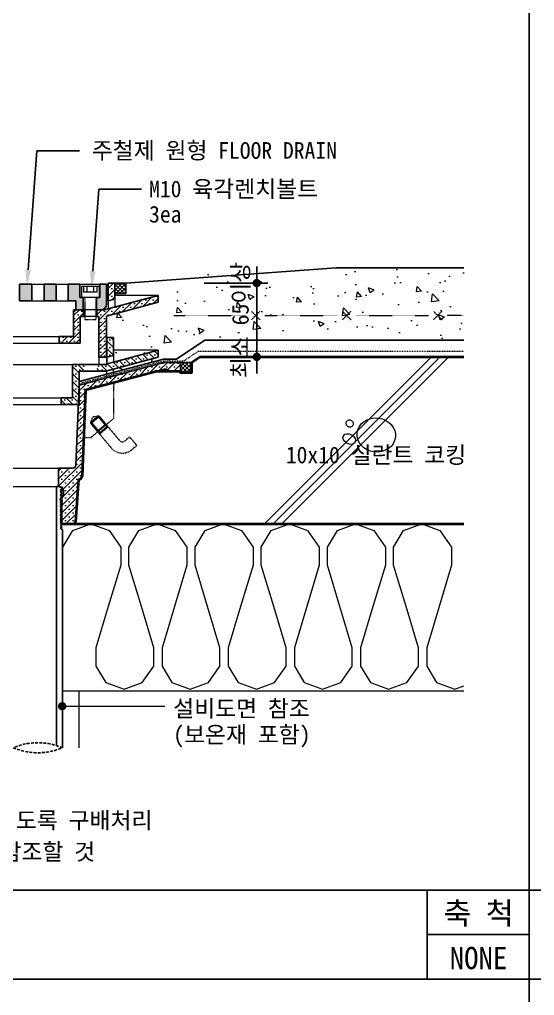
# Model space of a CAD drawing. Header units: millimetres. Extents: x 209 to 75467, y 6568 to 12199.
# Drawn here: x 38404 to 39329, y 8471 to 10225 of the extents above; entities that cross this region are included whole.
import ezdxf
from ezdxf.enums import TextEntityAlignment as Align

# ---------------------------------------------------------------- set-up
doc = ezdxf.new("R2010")
doc.units = ezdxf.units.MM
doc.header["$MEASUREMENT"] = 0
doc.linetypes.add('HID', pattern=[2, 1.1, -0.9])
doc.linetypes.add('HIDDEN', pattern=[0.375, 0.25, -0.125])
doc.layers.get('0').update_dxf_attribs({"linetype": 'CONTINUOUS'})
for name, color, linetype, lineweight in [('A-CONC-LIN1', 2, 'CONTINUOUS', 40), ('A-CONC-LIN2', 7, 'CONTINUOUS', 25), ('A-CUTL', 7, 'CONTINUOUS', 25), ('A-DIMS', 7, 'CONTINUOUS', 25), ('A-ELEV-LIN3', 8, 'CONTINUOUS', 18), ('A-MKXS-LEAD', 7, 'CONTINUOUS', 25), ('A-MKXS-TEXT1', 3, 'CONTINUOUS', 25), ('A-SECT-MESH', 8, 'HID', 18), ('A-XXXX-HATC', 8, 'CONTINUOUS', 18), ('A-XXXX-HID', 8, 'HIDDEN', 18), ('A-XXXX-STL', 3, 'CONTINUOUS', 25), ('A-XXXX-SYMB', 7, 'CONTINUOUS', 25), ('A-XXXX-TABL', 7, 'CONTINUOUS', 25), ('A-XXXX-WAT1', 9, 'HID', 20)]:
    doc.layers.add(name, color=color, linetype=linetype, lineweight=lineweight)
doc.layers.add('A-XXXX-SOLD', color=252, linetype='CONTINUOUS')
doc.styles.add('HY울릉도L', font='H2GTRE.TTF')
doc.styles.add('돋움체', font='')
doc.styles.get('돋움체').set_extended_font_data('DotumChe')
doc.dimstyles.new('CDIM', dxfattribs={"dimtxt": 3, "dimasz": 1.5, "dimexe": 2, "dimexo": 1, "dimgap": 1, "dimtad": 1, "dimdec": 0, "dimrnd": 0.5, "dimzin": 0, "dimdsep": 32, "dimlunit": 6, "dimtxsty": 'HY울릉도L', "dimblk1": '_CIDOT', "dimblk2": '_CIDOT', "dimsah": 1, "dimcen": 5.5, "dimclrd": 2, "dimclre": 2, "dimclrt": 7, "dimadec": 0, "dimazin": 0, "dimtfac": 1, "dimtdec": 0, "dimtix": 1, "dimtmove": 2, "dimatfit": 1, "dimldrblk": '_CIDOT', "dimfxl": 1, "dimtolj": 1, "dimtzin": 0, "dimlwd": -1, "dimarcsym": 0})
pattern_1 = [(45, (-17085.9103, 12419.809), (-3.5355339, 3.5355339), []), (135, (-17085.9103, 12419.809), (-3.5355339, -3.5355339), [])]

# ---------------------------------------------------------------- blocks, each defined once
blk = doc.blocks.new('_CIDOT')
at = {"color": 0, "linetype": 'ByBlock'}
blk.add_line((2, 0), (-1, 0), dxfattribs=at)
at = {"color": 0, "linetype": 'ByBlock', "const_width": 0.5}
blk.add_lwpolyline([(-0.25, 0, 1), (0.25, 0, 1)], format="xyb", close=True, dxfattribs=at)
blk = doc.blocks.new('*D90')
at = {"layer": 'A-DIMS', "transparency": 16777216}
for p, q in [((38830.2, 9766), (38830.2, 9781)), ((38830.2, 9618.5), (38830.2, 9751)), ((38830.2, 9603.5), (38830.2, 9588.5))]:
    blk.add_line(p, q, dxfattribs=at)
at = {"layer": 'A-DIMS', "lineweight": -2, "transparency": 16777216}
for p, q in [((38735.9, 9751), (38850.2, 9751)), ((38735.9, 9618.5), (38850.2, 9618.5))]:
    blk.add_line(p, q, dxfattribs=at)
at = {"layer": 'A-DIMS', "transparency": 16777216, "xscale": 15, "yscale": 15, "zscale": 15}
for p, rotation in [((38830.2, 9751), 270), ((38830.2, 9618.5), 90)]:
    blk.add_blockref('_CIDOT', p, dxfattribs=dict(at, rotation=rotation))
at = {"layer": 'A-DIMS', "color": 3, "transparency": 16777216, "insert": (38802.3, 9684.8), "char_height": 30, "attachment_point": 5, "rotation": 90, "style": '돋움체'}
blk.add_mtext('\\A1;최소 65이상', dxfattribs=at)
blk = doc.blocks.new('UNITCIRCLE')
blk.add_circle((0, 0), 1)

msp = doc.modelspace()

# ---------------------------------------------------------------- hatches: boundary and pattern name
at = {"layer": 'A-XXXX-HATC'}
h = msp.add_hatch(dxfattribs=at)
h.set_pattern_fill('AR-CONC', color=256, scale=15, style=0)
h.set_pattern_definition([(130, (40013.51, 15697.26), (-107.589, -9.4128), [11.25, -123.75]), (185, (40013.51, 15697.26), (20.8127, 112.8288), [9, -99]), (79.5486, (40004.55, 15696.47), (-86.7764, 103.416), [9.561, -105.1713]), (133.8158, (40013.51, 15727.26), (-160.0862, -24.8279), [16.875, -185.625]), (83.3644, (40000.17, 15725.19), (-140.1994, 146.1177), [14.3415, -157.757]), (188.8158, (40013.51, 15727.26), (-140.1993, 146.118), [13.5, -148.5]), (159, (39998.51, 15719.76), (-89.536, -60.3928), [11.25, -123.75]), (214, (39998.51, 15719.76), (-36.4973, 108.7725), [9, -99]), (108.5486, (39991.05, 15714.73), (-126.0334, 48.3796), [9.561, -105.1713]), (142.5, (40013.51, 15697.26), (-1.82398, 49.93408), [0, -97.8, 0, -100.5, 0, -99.375]), (172.5, (40013.51, 15697.26), (-39.46043, 59.16176), [0, -57.3, 0, -95.55, 0, -37.875]), (212.5, (40046.96, 15697.26), (-80.07337, -3.38323), [0, -37.5, 0, -117, 0, -155.25]), (222.5, (40061.96, 15697.26), (-87.4779, 15.01575), [0, -48.75, 0, -77.7, 0, -110.25])])
h.paths.add_polyline_path([(39202, 9778.5), (39202, 9648.5), (38740, 9648.5), (38693.1, 9612.1), (38662.2, 9612.1), (38653.2, 9609.7), (38653.2, 9630.6), (38573.2, 9609.2), (38573.2, 9653), (38560.2, 9653), (38560.2, 9691.7), (38653.2, 9716.6), (38653.2, 9710.1), (38673, 9710.1), (38673, 9729), (38747.3, 9778.5)])
at = {"layer": 'A-XXXX-HATC', "linetype": 'Continuous'}
h = msp.add_hatch(dxfattribs=at)
h.set_pattern_fill('SACNCR', color=256, scale=4, style=0)
h.set_pattern_definition([(45, (34549.173, 9444.943), (-6.735192, 6.735192), []), (45, (34555.908, 9444.943), (-6.735192, 6.735192), [0, -9.525])])
h.paths.add_polyline_path([(38653.2, 9716.6), (38653.2, 9729), (38575.2, 9708.1), (38563.2, 9704.9), (38556.1, 9703), (38543.2, 9703), (38543.2, 9691), (38546.7, 9691), (38546.7, 9618.1), (38560.2, 9618.1), (38560.2, 9691.7)])
h.paths.add_polyline_path([(38563.2, 9718.9), (38575.2, 9722.1), (38575.2, 9751), (38563.2, 9751)])
h.paths.add_polyline_path([(38513.2, 9691), (38519.2, 9691), (38519.2, 9703), (38501.2, 9703), (38501.2, 9655), (38475.2, 9655), (38475.2, 9643), (38513.2, 9643)])
h.paths.add_polyline_path([(38223.2, 9718.9), (38223.2, 9751), (38211.2, 9751), (38211.2, 9722.1)])
h.paths.add_polyline_path([(38226.2, 9691.7), (38226.2, 9618.1), (38236.7, 9618.1, -0.068344), (38238.2, 9618.8), (38238.2, 9691), (38243.2, 9691), (38243.2, 9703), (38230.2, 9703), (38228.4, 9703), (38228.4, 9703.5), (38223.2, 9704.9), (38211.2, 9708.1), (38133.2, 9729), (38133.2, 9716.6)])
h.paths.add_polyline_path([(38285.2, 9703), (38267.2, 9703), (38267.2, 9691), (38273.2, 9691), (38273.2, 9643), (38311.2, 9643), (38311.2, 9655), (38285.2, 9655)])
at = {"layer": 'A-XXXX-HATC'}
h = msp.add_hatch(dxfattribs=at)
h.set_pattern_fill('ANSI37', color=256, scale=40)
h.set_pattern_definition(pattern_1)
h.paths.add_polyline_path([(38595, 9732.1), (38575.2, 9732.1), (38575.2, 9751), (38595, 9751)])
h = msp.add_hatch(dxfattribs=at)
h.set_pattern_fill('SACNCR', color=256, scale=4, style=0)
h.set_pattern_definition([(135, (40357.724, 9035.924), (6.73519, 6.73519), []), (135, (40350.989, 9035.924), (6.73519, 6.73519), [0, -9.525])])
h.paths.add_polyline_path([(38561.2, 9593.6), (38561.2, 9606), (38573.2, 9609.2), (38653.2, 9630.6), (38653.2, 9618.2)])
h.paths.add_polyline_path([(38573.2, 9621.2), (38561.2, 9618), (38561.2, 9653), (38573.2, 9653)])
h.paths.add_polyline_path([(38543.2, 9593), (38543.2, 9605), (38561.2, 9605), (38561.2, 9593.6), (38559.2, 9593)])
h.paths.add_polyline_path([(38511.2, 9605), (38519.2, 9605), (38519.2, 9593), (38511.2, 9593)])
h.paths.add_polyline_path([(38511.2, 9593), (38511.2, 9545), (38499.2, 9545), (38499.2, 9605), (38511.2, 9605)])
h.paths.add_polyline_path([(38479.2, 9533), (38479.2, 9545), (38499.2, 9545), (38511.2, 9545), (38511.2, 9533)])
at = {"layer": 'A-XXXX-HATC', "linetype": 'Continuous'}
h = msp.add_hatch(dxfattribs=at)
h.set_pattern_fill('SACNCR', color=256, scale=4, style=0)
h.set_pattern_definition([(45, (37287.979, 8792.504), (-6.73519, 6.73519), []), (45, (37294.714, 8792.504), (-6.73519, 6.73519), [0, -9.525])])
edge = h.paths.add_edge_path()
edge.add_line((38663.4, 9608.5), (38523.9, 9571.2))
edge.add_arc((38528.6, 9553.8), 18, 105, 165.4421)
edge.add_line((38511.2, 9558.3), (38511.2, 9533))
edge.add_line((38511.2, 9533), (38509.7, 9533))
edge.add_line((38509.7, 9533), (38505.4, 9424.9))
edge.add_arc((38499.4, 9424.5), 6, -90, 3.3551, ccw=False)
edge.add_line((38499.4, 9418.5), (38474.2, 9418.5))
edge.add_line((38474.2, 9418.5), (38474.2, 9388.5))
edge.add_arc((38478.2, 9388.5), 4, 180, 262.244)
edge.add_arc((38477.1, 9378.5), 6.11, -0.4169, 84.6687, ccw=False)
edge.add_line((38483.2, 9378.4), (38483.2, 9372.5))
edge.add_arc((38471.2, 9372.5), 12, -59.7084, 0, ccw=False)
edge.add_line((38477.2, 9362.2), (38481.1, 9360))
edge.add_line((38481.1, 9360), (38477.1, 9357.7))
edge.add_line((38477.1, 9357.7), (38481.1, 9355.4))
edge.add_line((38481.1, 9355.4), (38477.1, 9353.1))
edge.add_line((38477.1, 9353.1), (38481.1, 9350.8))
edge.add_line((38481.1, 9350.8), (38477.1, 9348.5))
edge.add_line((38477.1, 9348.5), (38481.1, 9346.1))
edge.add_line((38481.1, 9346.1), (38477.1, 9343.8))
edge.add_line((38477.1, 9343.8), (38481.1, 9341.5))
edge.add_line((38481.1, 9341.5), (38477.1, 9339.2))
edge.add_line((38477.1, 9339.2), (38481.1, 9336.9))
edge.add_line((38481.1, 9336.9), (38477.1, 9334.6))
edge.add_line((38477.1, 9334.6), (38481.1, 9332.3))
edge.add_line((38481.1, 9332.3), (38477.1, 9330))
edge.add_line((38477.1, 9330), (38481.1, 9327.7))
edge.add_line((38481.1, 9327.7), (38477.1, 9325.4))
edge.add_line((38477.1, 9325.4), (38481.1, 9323.1))
edge.add_line((38481.1, 9323.1), (38477.1, 9320.8))
edge.add_line((38477.1, 9320.8), (38481.1, 9318.5))
edge.add_line((38481.1, 9318.5), (38500.7, 9318.5))
edge.add_arc((38500.7, 9322.5), 4, 270, 352.0304)
edge.add_line((38504.7, 9322), (38510.3, 9398.5))
edge.add_arc((38510.6, 9404.5), 6, 267.7407, 357.6927)
edge.add_line((38516.6, 9404.3), (38522.6, 9554))
edge.add_arc((38528.6, 9553.8), 6, 105, 177.6927, ccw=False)
edge.add_line((38527, 9559.6), (38577.6, 9573.1))
edge.add_line((38577.6, 9573.1), (38665, 9596.5))
edge.add_arc((38665.2, 9586.5), 10, 36.8649, 91.0295, ccw=False)
edge.add_line((38673.2, 9592.5), (38693.2, 9592.5))
edge.add_line((38693.2, 9592.5), (38693.2, 9608.5))
edge.add_line((38693.2, 9608.5), (38663.4, 9608.5))
at = {"layer": 'A-XXXX-HATC'}
h = msp.add_hatch(dxfattribs=at)
h.set_pattern_fill('ANSI37', color=256, scale=40)
h.set_pattern_definition(pattern_1)
h.paths.add_polyline_path([(38713, 9589.6), (38693.2, 9589.6), (38693.2, 9608.5), (38713, 9608.5)])
at = {"layer": 'A-XXXX-SOLD', "linetype": 'Continuous'}
h = msp.add_hatch(color=256, dxfattribs=at)
h.paths.add_polyline_path([(38549.2, 9725), (38547.2, 9725), (38547.2, 9725), (38543.2, 9725), (38543.2, 9703), (38551.2, 9703, 0.414214), (38561.2, 9713), (38561.2, 9749), (38549.2, 9749)])
h.paths.add_polyline_path([(38513.2, 9749), (38492.2, 9749), (38492.2, 9719), (38506, 9719), (38506, 9703), (38519.2, 9703), (38519.2, 9725), (38519.2, 9725), (38515.2, 9725), (38515.2, 9725), (38513.2, 9725)])
h.paths.add_polyline_path([(38470.2, 9749), (38448.2, 9749), (38448.2, 9719), (38470.2, 9719)])
h.paths.add_polyline_path([(38426.2, 9749), (38404.2, 9749), (38404.2, 9719), (38426.2, 9719)])

# ---------------------------------------------------------------- linework, layer by layer
at = {"layer": 'A-CONC-LIN1'}
for p, q in [((38713, 9608.5), (38728, 9618.5)), ((38728, 9618.5), (39202, 9618.5)), ((38510.3, 9398.5), (38504.7, 9322)), ((38481.1, 9318.5), (39202, 9318.5))]:
    msp.add_line(p, q, dxfattribs=at)
msp.add_lwpolyline([(38713, 9608.5), (38713, 9589.6), (38693.2, 9589.6), (38693.2, 9592.5), (38650.1, 9592.5), (38522.8, 9558.4), (38516.6, 9404.3)], dxfattribs=at)
for centre, radius, end in [((38510.6, 9404.5), 6, 357.6927), ((38500.7, 9322.5), 4, 352.0304)]:
    msp.add_arc(centre, radius, 270, end, dxfattribs=at)
at = {"layer": 'A-CONC-LIN2'}
for p, q in [((38595, 9751), (38973, 9778.5)), ((38973, 9778.5), (39202, 9778.5)), ((38686, 9614.5), (38737, 9648.5)), ((38737, 9648.5), (39202, 9648.5)), ((38511.2, 9574), (38662.6, 9614.5)), ((38662.6, 9614.5), (38686, 9614.5))]:
    msp.add_line(p, q, dxfattribs=at)
at = {"layer": 'A-CUTL', "linetype": 'HIDDEN', "ltscale": 20}
for centre, start, end in [((38437.1, 8814), 66.7517, 113.2483), ((38437.1, 9018.5), 246.7517, 293.2483)]:
    msp.add_arc(centre, 111.3, start, end, dxfattribs=at)
at = {"layer": 'A-ELEV-LIN3'}
for p, q in [((38426.2, 9749), (38448.2, 9749)), ((38470.2, 9749), (38492.2, 9749)), ((38512.4, 9749), (38548.4, 9749)), ((38547.2, 9745), (38515.2, 9745)), ((38515.2, 9745), (38515.2, 9725)), ((38519.2, 9745), (38519.2, 9735)), ((38543.2, 9735), (38519.2, 9735)), ((38525.2, 9745), (38525.2, 9735)), ((38537.2, 9745), (38537.2, 9735)), ((38543.2, 9745), (38543.2, 9735)), ((38547.2, 9745), (38547.2, 9725)), ((38426.2, 9719), (38448.2, 9719)), ((38470.2, 9719), (38492.2, 9719)), ((38547.2, 9725), (38515.2, 9725)), ((38563.2, 9718.9), (38563.2, 9704.9)), ((38653.2, 9729), (38575.2, 9729)), ((38575.2, 9722.1), (38575.2, 9708.1)), ((38543.2, 9703), (38519.2, 9703)), ((38543.2, 9691), (38519.2, 9691)), ((38311.2, 9655), (38475.2, 9655)), ((38311.2, 9643), (38475.2, 9643)), ((38653.2, 9630.6), (38573.2, 9630.6)), ((38546.7, 9618.1), (38546.7, 9605)), ((38560.2, 9618.1), (38560.2, 9605)), ((38561.2, 9618), (38561.2, 9606)), ((38573.2, 9621.2), (38573.2, 9609.2)), ((38590.3, 9595.4), (38641.4, 9609.1)), ((38641.4, 9609.1), (38643.2, 9615.5)), ((38287.2, 9605), (38499.2, 9605)), ((38561.2, 9581.3), (38561.2, 9593.6)), ((38573.2, 9584.4), (38573.2, 9596.8)), ((38583.2, 9599.5), (38590.3, 9595.4)), ((38673.2, 9592.5), (38650.1, 9592.5)), ((38307.2, 9545), (38479.2, 9545)), ((38307.2, 9533), (38479.2, 9533)), ((38312.2, 9418.5), (38474.2, 9418.5)), ((38315.7, 9385.8), (38470.7, 9385.8)), ((38481.1, 9018.5), (39202, 9018.5)), ((38480.7, 8990.8), (38664.9, 8990.8))]:
    msp.add_line(p, q, dxfattribs=at)
at = {"layer": 'A-ELEV-LIN3', "ltscale": 20}
msp.add_line((38511.1, 8916.3), (38511.1, 9018.5), dxfattribs=at)
at = {"layer": 'A-ELEV-LIN3'}
for points in [[(38481.9, 9244.3), (38481.9, 9276.9), (38499.7, 9306.6), (38532.4, 9318.5), (38565.1, 9306.6), (38585.9, 9276.9), (38585.9, 9244.3), (38563.6, 9170), (38541.3, 9095.8), (38541.3, 9063.1), (38559.1, 9033.4), (38591.8, 9021.5), (38624.5, 9033.4), (38645.3, 9063.1), (38645.3, 9095.8), (38623, 9170), (38600.7, 9244.3)], [(38600.7, 9244.3), (38600.7, 9276.9), (38618.5, 9306.6), (38651.2, 9318.5), (38683.9, 9306.6), (38704.7, 9276.9), (38704.7, 9244.3), (38682.4, 9170), (38660.1, 9095.8), (38660.1, 9063.1), (38677.9, 9033.4), (38710.6, 9021.5), (38743.3, 9033.4), (38764.1, 9063.1), (38764.1, 9095.8), (38741.8, 9170), (38719.5, 9244.3)], [(38719.5, 9244.3), (38719.5, 9276.9), (38737.3, 9306.6), (38770, 9318.5), (38802.7, 9306.6), (38823.5, 9276.9), (38823.5, 9244.3), (38801.2, 9170), (38778.9, 9095.8), (38778.9, 9063.1), (38796.7, 9033.4), (38829.4, 9021.5), (38862.1, 9033.4), (38882.9, 9063.1), (38882.9, 9095.8), (38860.6, 9170), (38838.3, 9244.3)], [(38838.3, 9244.3), (38838.3, 9276.9), (38856.1, 9306.6), (38888.8, 9318.5), (38921.5, 9306.6), (38942.3, 9276.9), (38942.3, 9244.3), (38920, 9170), (38897.7, 9095.8), (38897.7, 9063.1), (38915.5, 9033.4), (38948.2, 9021.5), (38980.9, 9033.4), (39001.7, 9063.1), (39001.7, 9095.8), (38979.4, 9170), (38957.1, 9244.3)], [(38957.1, 9244.3), (38957.1, 9276.9), (38974.9, 9306.6), (39007.6, 9318.5), (39040.3, 9306.6), (39061.1, 9276.9), (39061.1, 9244.3), (39038.8, 9170), (39016.5, 9095.8), (39016.5, 9063.1), (39034.3, 9033.4), (39067, 9021.5), (39099.7, 9033.4), (39120.5, 9063.1), (39120.5, 9095.8), (39098.2, 9170), (39075.9, 9244.3)], [(39075.9, 9244.3), (39075.9, 9276.9), (39093.7, 9306.6), (39126.4, 9318.5), (39159.1, 9306.6), (39179.9, 9276.9), (39179.9, 9244.3), (39157.6, 9170), (39135.3, 9095.8), (39135.3, 9063.1), (39153.1, 9033.4), (39185.8, 9021.5), (39202, 9027.4)]]:
    msp.add_lwpolyline(points, dxfattribs=at)
at = {"layer": 'A-MKXS-LEAD'}
for p, q in [((38419.6, 9775.1), (38435.1, 9988.7)), ((38435.1, 9988.7), (38511.8, 9988.7)), ((38535.6, 9772.5), (38546.3, 9919.6)), ((38546.3, 9919.6), (38623, 9919.6))]:
    msp.add_line(p, q, dxfattribs=at)
msp.add_lwpolyline([(38707.4, 9589.3, 0, 10, 0), (38719.3, 9561.7, 0, 0, 0), (38770.2, 9442.7, 0, 0, 0), (38870.1, 9442.7, 0, 0, 0)], format="xyseb", dxfattribs=at)
at = {"layer": 'A-MKXS-LEAD', "const_width": 7.5}
msp.add_lwpolyline([(38480.7, 8987.1, -1), (38480.7, 8994.6, -1)], format="xyb", close=True, dxfattribs=at)
at = {"layer": 'A-MKXS-LEAD'}
for points in [[(38414.6, 9775.5), (38417.5, 9745.2), (38424.6, 9774.7)], [(38530.6, 9772.9), (38533.4, 9742.6), (38540.6, 9772.2)]]:
    msp.add_solid(points, dxfattribs=at)
at = {"layer": 'A-SECT-MESH', "ltscale": 0.05}
for p, q in [((38820.7, 9700.2), (38835.7, 9685.2)), ((38835.7, 9700.2), (38820.7, 9685.2)), ((38984.2, 9700.2), (38999.2, 9685.2)), ((38999.2, 9700.2), (38984.2, 9685.2)), ((39147.6, 9700.2), (39162.6, 9685.2)), ((39162.6, 9700.2), (39147.6, 9685.2)), ((38681.5, 9692.7), (38811.5, 9692.7)), ((38844.9, 9692.7), (38974.9, 9692.7)), ((39008.4, 9692.7), (39138.4, 9692.7)), ((39202, 9692.7), (39171.9, 9692.7))]:
    msp.add_line(p, q, dxfattribs=at)
at = {"layer": 'A-XXXX-HATC'}
for p, q in [((38844, 9318.5), (39144, 9618.5)), ((38859.5, 9318.5), (39159.5, 9618.5)), ((38875.1, 9318.5), (39175.1, 9618.5))]:
    msp.add_line(p, q, dxfattribs=at)
at = {"layer": 'A-XXXX-HID', "ltscale": 0.5}
for p, q in [((38521.2, 9725), (38521.2, 9685.1)), ((38541.2, 9725), (38541.2, 9685.1)), ((38541.2, 9685.1), (38521.2, 9685.1)), ((38573.2, 9567.3), (38573.2, 9507.9)), ((38531.8, 9499.3), (38547.1, 9512.2)), ((38531.8, 9499.3), (38535.6, 9510.3)), ((38532.3, 9498.7), (38547.6, 9511.5)), ((38532.5, 9501.5), (38544.8, 9511.8)), ((38544.8, 9511.8), (38532.5, 9501.5)), ((38532.7, 9473.9), (38573.2, 9507.9)), ((38547.1, 9512.2), (38535.6, 9510.3)), ((38544.8, 9511.8), (38547.6, 9511.5)), ((38560.8, 9492.8), (38544.8, 9511.8)), ((38557.7, 9496.4), (38544.8, 9511.8)), ((38544.8, 9511.8), (38557.7, 9496.4)), ((38560, 9496.8), (38547.1, 9512.2)), ((38547.1, 9512.2), (38560, 9496.8)), ((38584.3, 9467.8), (38547.6, 9511.5)), ((38544.6, 9484), (38531.8, 9499.3)), ((38531.8, 9499.3), (38544.6, 9484)), ((38532.3, 9498.7), (38532.5, 9501.5)), ((38569, 9454.9), (38532.3, 9498.7)), ((38548.5, 9482.5), (38532.5, 9501.5)), ((38545.4, 9486.2), (38532.5, 9501.5)), ((38532.5, 9501.5), (38545.4, 9486.2)), ((38545.4, 9486.2), (38544.6, 9484)), ((38557.7, 9496.4), (38545.4, 9486.2)), ((38563.4, 9492.8), (38548.1, 9479.9)), ((38560.8, 9492.8), (38548.5, 9482.5)), ((38560, 9496.8), (38557.7, 9496.4)), ((38560.8, 9492.8), (38563.4, 9492.8)), ((38519.4, 9473.9), (38532.7, 9473.9)), ((38548.5, 9482.5), (38548.1, 9479.9)), ((38592.8, 9467), (38601.8, 9474.6)), ((38601.8, 9474.6), (38614.7, 9459.3)), ((38605.7, 9451.7), (38614.7, 9459.3))]:
    msp.add_line(p, q, dxfattribs=at)
for centre, radius, start, end in [((38579.2, 9567.3), 6, 105, 180), ((38588.9, 9471.6), 26, 220, 310), ((38588.9, 9471.6), 6, 220, 310)]:
    msp.add_arc(centre, radius, start, end, dxfattribs=at)
at = {"layer": 'A-XXXX-STL'}
for p, q in [((38572.9, 9751), (38563.2, 9751)), ((38563.2, 9718.9), (38563.2, 9751)), ((38575.2, 9751), (38563.2, 9751)), ((38575.2, 9722.1), (38575.2, 9751)), ((38491.4, 9749), (38491.4, 9719)), ((38491.4, 9749), (38512.4, 9749)), ((38512.4, 9749), (38512.4, 9725)), ((38548.4, 9725), (38548.4, 9749)), ((38548.4, 9749), (38560.4, 9749)), ((38560.4, 9713), (38560.4, 9749)), ((38491.4, 9719), (38505.3, 9719)), ((38505.3, 9719), (38505.3, 9703)), ((38512.4, 9725), (38518.4, 9725)), ((38518.4, 9725), (38518.4, 9703)), ((38542.4, 9725), (38542.4, 9703)), ((38548.4, 9725), (38542.4, 9725)), ((38556.1, 9703), (38653.2, 9729)), ((38560.2, 9691.7), (38653.2, 9716.6)), ((38563.2, 9718.9), (38575.2, 9722.1)), ((38653.2, 9716.6), (38653.2, 9729)), ((38519.2, 9703), (38501.2, 9703)), ((38501.2, 9655), (38501.2, 9703)), ((38519.2, 9703), (38519.2, 9691)), ((38556.1, 9703), (38543.2, 9703)), ((38543.2, 9703), (38543.2, 9691)), ((38519.2, 9691), (38513.2, 9691)), ((38513.2, 9643), (38513.2, 9691)), ((38546.7, 9691), (38543.2, 9691)), ((38546.7, 9691), (38546.7, 9618.1)), ((38560.2, 9691.7), (38560.2, 9618.1)), ((38475.2, 9643), (38475.2, 9655)), ((38501.2, 9655), (38475.2, 9655)), ((38561.2, 9618), (38561.2, 9653)), ((38573.2, 9653), (38561.2, 9653)), ((38573.2, 9621.2), (38573.2, 9653)), ((38513.2, 9643), (38475.2, 9643)), ((38573.2, 9609.2), (38653.2, 9630.6)), ((38653.2, 9618.2), (38653.2, 9630.6)), ((38546.7, 9618.1), (38560.2, 9618.1)), ((38559.2, 9593), (38653.2, 9618.2)), ((38573.2, 9621.2), (38561.2, 9618)), ((38573.2, 9609.2), (38561.2, 9606)), ((38561.2, 9605), (38499.2, 9605)), ((38499.2, 9545), (38499.2, 9605)), ((38511.1, 9567.7), (38663.4, 9608.5)), ((38559.2, 9593), (38511.2, 9593)), ((38511.2, 9533), (38511.2, 9593)), ((38522.8, 9558.4), (38660.3, 9595.3)), ((38561.2, 9605), (38561.2, 9606)), ((38663.4, 9608.5), (38693.2, 9608.5)), ((38673.2, 9592.5), (38693.2, 9592.5)), ((38673.2, 9592.5), (38693.2, 9592.5)), ((38693.2, 9592.5), (38693.2, 9608.5)), ((38693.2, 9592.5), (38693.2, 9608.5)), ((38511.1, 9567.7), (38505.3, 9423.7)), ((38522.8, 9558.4), (38516.6, 9404.3)), ((38479.2, 9533), (38479.2, 9545)), ((38499.2, 9545), (38479.2, 9545)), ((38511.2, 9533), (38479.2, 9533)), ((38474.2, 9418.5), (38499.4, 9418.5)), ((38474.2, 9388.5), (38474.2, 9418.5)), ((38510.3, 9398.5), (38504.7, 9322)), ((38510.3, 9398.5), (38510.6, 9398.5)), ((38510.3, 9398.5), (38510.6, 9398.5)), ((38474.8, 9385.8), (38470.7, 9385.8)), ((38477.1, 9379.9), (38481.1, 9382.2)), ((38481.1, 9377.6), (38477.1, 9379.9)), ((38477.1, 9375.3), (38481.1, 9377.6)), ((38481.1, 9373), (38477.1, 9375.3)), ((38477.1, 9370.7), (38481.1, 9373)), ((38481.1, 9368.4), (38477.1, 9370.7)), ((38477.1, 9366.1), (38481.1, 9368.4)), ((38481.1, 9363.8), (38477.1, 9366.1)), ((38477.1, 9361.5), (38481.1, 9363.8)), ((38483.2, 9372.5), (38483.2, 9378.5)), ((38476.9, 9347.8), (38480.9, 9350.1)), ((38480.9, 9345.5), (38476.9, 9347.8)), ((38481.1, 9359.2), (38477.1, 9361.5)), ((38477.1, 9357.7), (38481.1, 9360)), ((38477.1, 9356.9), (38481.1, 9359.2)), ((38481.1, 9355.4), (38477.1, 9357.7)), ((38481.1, 9354.6), (38477.1, 9356.9)), ((38477.1, 9353.1), (38481.1, 9355.4)), ((38477.1, 9352.3), (38481.1, 9354.6)), ((38481.1, 9350.8), (38477.1, 9353.1)), ((38480.9, 9350.1), (38477.1, 9352.3)), ((38477.1, 9348.5), (38481.1, 9350.8)), ((38481.1, 9346.1), (38477.1, 9348.5)), ((38477.1, 9343.8), (38481.1, 9346.1)), ((38481.1, 9360), (38477.2, 9362.2)), ((38476.9, 9343.2), (38480.9, 9345.5)), ((38480.9, 9340.9), (38476.9, 9343.2)), ((38476.9, 9338.6), (38480.9, 9340.9)), ((38480.9, 9336.2), (38476.9, 9338.6)), ((38476.9, 9333.9), (38480.9, 9336.2)), ((38480.9, 9331.6), (38476.9, 9333.9)), ((38476.9, 9329.3), (38480.9, 9331.6)), ((38480.9, 9327), (38476.9, 9329.3)), ((38481.1, 9341.5), (38477.1, 9343.8)), ((38477.1, 9339.2), (38481.1, 9341.5)), ((38481.1, 9336.9), (38477.1, 9339.2)), ((38477.1, 9334.6), (38481.1, 9336.9)), ((38481.1, 9332.3), (38477.1, 9334.6)), ((38477.1, 9330), (38481.1, 9332.3)), ((38481.1, 9327.7), (38477.1, 9330)), ((38476.9, 9324.7), (38480.9, 9327)), ((38480.9, 9322.4), (38476.9, 9324.7)), ((38476.9, 9320.1), (38480.9, 9322.4)), ((38480.9, 9317.8), (38476.9, 9320.1)), ((38476.9, 9315.5), (38480.9, 9317.8)), ((38480.9, 9313.2), (38476.9, 9315.5)), ((38476.9, 9310.9), (38480.9, 9313.2)), ((38481.1, 9308.6), (38476.9, 9310.9)), ((38477.1, 9325.4), (38481.1, 9327.7)), ((38481.1, 9323.1), (38477.1, 9325.4)), ((38477.1, 9320.8), (38481.1, 9323.1)), ((38477.1, 9320.8), (38481.1, 9318.5)), ((38481.1, 9318.5), (38500.7, 9318.5))]:
    msp.add_line(p, q, dxfattribs=at)
at = {"layer": 'A-XXXX-STL', "linetype": 'HIDDEN'}
for p, q in [((38470.7, 8920.1), (38470.7, 9385.8)), ((38481.1, 8916.3), (38481.1, 9308.6))]:
    msp.add_line(p, q, dxfattribs=at)
at = {"layer": 'A-XXXX-STL'}
msp.add_lwpolyline([(38426.2, 9719), (38426.2, 9749), (38404.2, 9749), (38404.2, 9719), (38426.2, 9719)], dxfattribs=at)
msp.add_lwpolyline([(38470.2, 9719), (38470.2, 9749), (38448.2, 9749), (38448.2, 9719), (38470.2, 9719)], close=True, dxfattribs=at)
for centre, radius, start, end in [((38550.4, 9713), 10, 270, 0), ((38665.2, 9586.5), 10, 36.8649, 118.9705), ((38499.4, 9424.5), 6, 270, 352.0304), ((38510.6, 9404.5), 6, 270, 357.6927), ((38510.6, 9404.5), 6, 270, 357.6927), ((38478.2, 9388.5), 4, 180, 265.1743), ((38477.1, 9378.5), 6.11, 0.4169, 82.7496), ((38471.2, 9372.5), 12, 300.2916, 0), ((38500.7, 9322.5), 4, 270, 352.0304)]:
    msp.add_arc(centre, radius, start, end, dxfattribs=at)
at = {"layer": 'A-XXXX-SYMB'}
for points in [[(38595, 9732.1), (38575.2, 9732.1), (38575.2, 9751), (38595, 9751)], [(38713, 9589.6), (38693.2, 9589.6), (38693.2, 9608.5), (38713, 9608.5)]]:
    msp.add_lwpolyline(points, close=True, dxfattribs=at)
at = {"layer": 'A-XXXX-TABL'}
for p, q in [((39319.2, 6676.8), (39319.2, 12198.8)), ((39319.2, 6676.8), (39319.2, 12198.8)), ((33809, 8660.6), (41156.5, 8660.6)), ((39136.1, 8660.6), (39136.1, 8500.6)), ((39136.1, 8580.6), (39319.2, 8580.6)), ((33809, 8500.6), (41156.5, 8500.6))]:
    msp.add_line(p, q, dxfattribs=at)
at = {"layer": 'A-XXXX-WAT1'}
msp.add_line((38699.5, 9611.5), (38725, 9628.5), dxfattribs=at)
at = {"layer": 'A-XXXX-WAT1', "ltscale": 1.5}
for p, q in [((38725, 9628.5), (39202, 9628.5)), ((38511.2, 9570.8), (38663, 9611.5)), ((38663, 9611.5), (38699.5, 9611.5))]:
    msp.add_line(p, q, dxfattribs=at)

# ---------------------------------------------------------------- block references
at = {"layer": 'A-XXXX-HATC', "zscale": 8.57}
for p, xscale, yscale, rotation in [((38996.9, 9498.8), 6.623173993103351, 6.456097804242745, 125.6229394815652), ((39044.8, 9478.1), 34.57771260410583, 30.64176560309716, 173.2409189167224), ((38996.2, 9470.8), 11.95254471674015, 8.780127009376884, 149.5241521008989)]:
    msp.add_blockref('UNITCIRCLE', p, dxfattribs=dict(at, xscale=xscale, yscale=yscale, rotation=rotation))

# ---------------------------------------------------------------- texts
at = {"layer": 'A-MKXS-TEXT1', "style": '돋움체'}
for s, p in [('주철제 원형 FLOOR DRAIN', (38533.9, 9974.3)), ('M10 육각렌치볼트', (38636.8, 9905.2)), ('3ea', (38636.8, 9859.8)), ('10x10 실란트 코킹', (38882.3, 9427.3)), ('설비도면 참조', (38680.2, 8971.8)), ('(보온재 포함)', (38680.2, 8924.9)), ('NOTE : 1. 바닥물매는 드레인쪽으로 경사지도록 구배처리', (37637.9, 8770.8)), ('2. 설치위치 및 규격 : 평면도를 참조할 것', (37781.4, 8714.5))]:
    msp.add_text(s, height=30, dxfattribs=at).set_placement(p)
for s, p in [('축 척', (39228.4, 8598.8)), ('NONE', (39228.4, 8518.4))]:
    msp.add_text(s, height=40, dxfattribs=at).set_placement(p, align=Align.CENTER)

# ---------------------------------------------------------------- dimensions: what is measured, and where the dimension line sits
at = {"layer": 'A-DIMS'}
dim = msp.add_linear_dim(base=(38830.2, 9751), p1=(38725.9, 9618.5), p2=(38725.9, 9751), angle=90, text='최소 65이상', dimstyle='CDIM', override={"dimscale": 10, "dimtxsty": '돋움체', "dimclrd": 256, "dimclre": 256, "dimclrt": 3}, dxfattribs=at)
dim.commit()
dim.dimension.update_dxf_attribs({"geometry": '*D90', "text_midpoint": (38802.3, 9684.8)})

doc.saveas('drawing.dxf')
